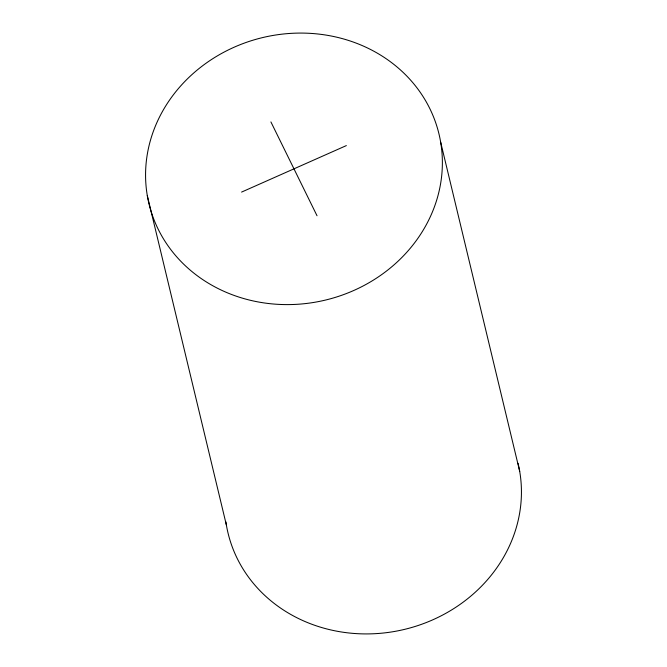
<?xml version="1.0" encoding="UTF-8"?>
<svg xmlns="http://www.w3.org/2000/svg" width="667" height="667" viewBox="0 0 667 667"><rect width="100%" height="100%" fill="white"/><g stroke="black" fill="none" stroke-linecap="round" stroke-linejoin="round"><path stroke-width="1" d="M241.579 192.088L346.356 145.589M270.91 121.919L317.025 215.758M440.645 142.096A149.141 134.951 -13.5 0 1 240.195 297.482A149.141 134.951 -13.5 0 1 201.067 66.942A149.141 134.951 -13.5 0 1 440.645 142.096L519.71 471.419M147.29 195.581L226.355 524.904M518.051 463.315A149.141 134.951 -13.5 0 1 398.432 630.724A149.141 134.951 -13.5 0 1 225.88 521.844"/></g></svg>
